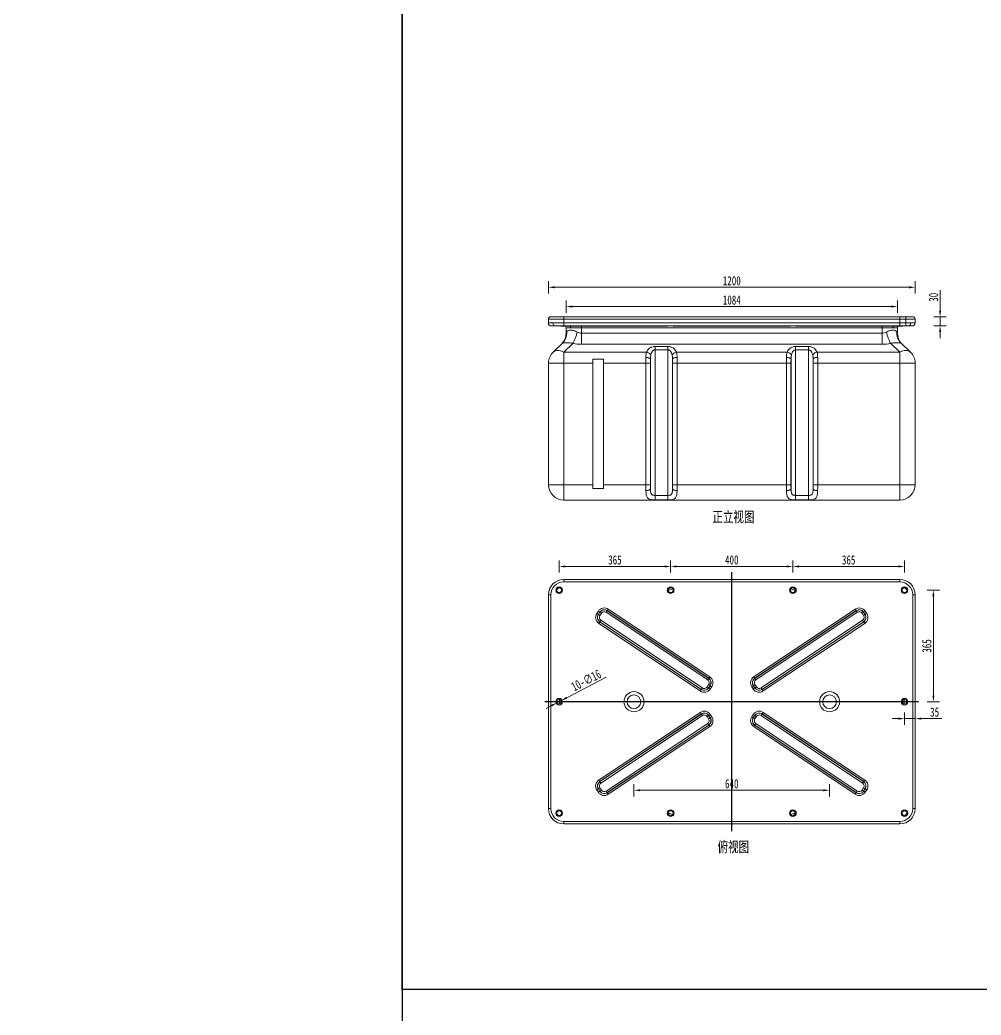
# Model space of a CAD drawing. Extents: x 36536 to 256213, y 18389 to 106449.
# Drawn here: x 243533 to 246678, y 79438 to 82695 of the extents above; entities that cross this region are included whole.
import ezdxf

# ---------------------------------------------------------------- set-up
doc = ezdxf.new("R2010")
doc.units = 0
doc.header["$LTSCALE"] = 1000
doc.header["$MEASUREMENT"] = 0
doc.linetypes.add('CENTER', pattern=[2, 1.25, -0.25, 0.25, -0.25])
doc.layers.add('01-细实线', color=3, linetype='Continuous', lineweight=18)
doc.layers.add('图层1', color=1, linetype='CENTER')
doc.styles.add('3.0号字-阿文', font='', dxfattribs={"width": 0.72})
doc.styles.get('3.0号字-阿文').set_extended_font_data('FangSong_GB2312')
doc.dimstyles.new('1：10阿文', dxfattribs={"dimtxt": 3, "dimasz": 2, "dimexe": 2, "dimexo": 0, "dimtad": 1, "dimdec": 0, "dimlfac": 10, "dimzin": 0, "dimdsep": 46, "dimtxsty": '3.0号字-阿文', "dimcen": 2, "dimclrd": 3, "dimclre": 3, "dimclrt": 3, "dimadec": 0, "dimazin": 0, "dimtfac": 1, "dimtdec": 0, "dimtmove": 0, "dimatfit": 3, "dimfxl": 2, "dimfxlon": 1, "dimtolj": 1, "dimtzin": 0, "dimlwd": 18, "dimlwe": 18, "dimarcsym": 0})

# ---------------------------------------------------------------- blocks, each defined once
blk = doc.blocks.new('*D740')
at = {"layer": '01-细实线', "color": 3, "linetype": 'Continuous', "lineweight": 18, "transparency": 16777216}
for p, q in [((245812.61, 81836), (245812.61, 81840)), ((245849.11, 81836), (245849.11, 81840)), ((245814.61, 81838), (245847.11, 81838))]:
    blk.add_line(p, q, dxfattribs=at)
at = {"layer": '01-细实线', "color": 3, "transparency": 16777216}
for points in [[(245814.61, 81838.34), (245814.61, 81837.67), (245812.61, 81838)], [(245847.11, 81838.34), (245847.11, 81837.67), (245849.11, 81838)]]:
    blk.add_solid(points, dxfattribs=at)
at = {"layer": 'Defpoints', "color": 0, "transparency": 16777216}
for p in [(245849.11, 81838), (245812.61, 81830.25), (245849.11, 81830.25)]:
    blk.add_point(p, dxfattribs=at)
at = {"layer": '01-细实线', "color": 3, "transparency": 16777216, "insert": (245830.86, 81840.13), "char_height": 3, "attachment_point": 5, "style": '3.0号字-阿文'}
blk.add_mtext('\\A1;365', dxfattribs=at)
blk = doc.blocks.new('*D741')
at = {"layer": '01-细实线', "color": 3, "linetype": 'Continuous', "lineweight": 18, "transparency": 16777216}
for p, q in [((245849.11, 81836), (245849.11, 81840)), ((245889.11, 81836), (245889.11, 81840)), ((245851.11, 81838), (245887.11, 81838))]:
    blk.add_line(p, q, dxfattribs=at)
at = {"layer": '01-细实线', "color": 3, "transparency": 16777216}
for points in [[(245851.11, 81838.34), (245851.11, 81837.67), (245849.11, 81838)], [(245887.11, 81838.34), (245887.11, 81837.67), (245889.11, 81838)]]:
    blk.add_solid(points, dxfattribs=at)
at = {"layer": 'Defpoints', "color": 0, "transparency": 16777216}
for p in [(245889.11, 81838), (245849.11, 81830.25), (245889.11, 81830.25)]:
    blk.add_point(p, dxfattribs=at)
at = {"layer": '01-细实线', "color": 3, "transparency": 16777216, "insert": (245869.11, 81840.13), "char_height": 3, "attachment_point": 5, "style": '3.0号字-阿文'}
blk.add_mtext('\\A1;400', dxfattribs=at)
blk = doc.blocks.new('*D742')
at = {"layer": '01-细实线', "color": 3, "linetype": 'Continuous', "lineweight": 18, "transparency": 16777216}
for p, q in [((245889.11, 81836), (245889.11, 81840)), ((245925.61, 81836), (245925.61, 81840)), ((245891.11, 81838), (245923.61, 81838))]:
    blk.add_line(p, q, dxfattribs=at)
at = {"layer": '01-细实线', "color": 3, "transparency": 16777216}
for points in [[(245891.11, 81838.34), (245891.11, 81837.67), (245889.11, 81838)], [(245923.61, 81838.34), (245923.61, 81837.67), (245925.61, 81838)]]:
    blk.add_solid(points, dxfattribs=at)
at = {"layer": 'Defpoints', "color": 0, "transparency": 16777216}
for p in [(245925.61, 81838), (245889.11, 81830.25), (245925.61, 81830.25)]:
    blk.add_point(p, dxfattribs=at)
at = {"layer": '01-细实线', "color": 3, "transparency": 16777216, "insert": (245907.36, 81840.13), "char_height": 3, "attachment_point": 5, "style": '3.0号字-阿文'}
blk.add_mtext('\\A1;365', dxfattribs=at)
blk = doc.blocks.new('*D743')
at = {"layer": '01-细实线', "color": 3, "linetype": 'Continuous', "lineweight": 18, "transparency": 16777216}
for p, q in [((245933.07, 81830.25), (245937.07, 81830.25)), ((245935.07, 81795.75), (245935.07, 81828.25)), ((245933.07, 81793.75), (245937.07, 81793.75))]:
    blk.add_line(p, q, dxfattribs=at)
at = {"layer": '01-细实线', "color": 3, "transparency": 16777216}
for points in [[(245934.74, 81828.25), (245935.4, 81828.25), (245935.07, 81830.25)], [(245934.74, 81795.75), (245935.4, 81795.75), (245935.07, 81793.75)]]:
    blk.add_solid(points, dxfattribs=at)
at = {"layer": 'Defpoints', "color": 0, "transparency": 16777216}
for p in [(245925.61, 81830.25), (245935.07, 81830.25), (245925.61, 81793.75)]:
    blk.add_point(p, dxfattribs=at)
at = {"layer": '01-细实线', "color": 3, "transparency": 16777216, "insert": (245932.94, 81812), "char_height": 3, "attachment_point": 5, "rotation": 90, "style": '3.0号字-阿文'}
blk.add_mtext('\\A1;365', dxfattribs=at)
blk = doc.blocks.new('*D744')
at = {"layer": '01-细实线', "color": 3, "linetype": 'Continuous', "lineweight": 18, "transparency": 16777216}
for p, q in [((245828.02, 81801.76), (245815.09, 81795.04)), ((245811.9, 81793.38), (245813.32, 81794.12)), ((245810.12, 81792.46), (245808.35, 81791.54))]:
    blk.add_line(p, q, dxfattribs=at)
at = {"layer": '01-细实线', "color": 3, "transparency": 16777216}
for points in [[(245809.97, 81792.76), (245810.28, 81792.17), (245811.9, 81793.38)], [(245814.94, 81795.34), (245815.25, 81794.75), (245813.32, 81794.12)]]:
    blk.add_solid(points, dxfattribs=at)
at = {"layer": 'Defpoints', "color": 0, "transparency": 16777216}
for p in [(245811.9, 81793.38), (245813.32, 81794.12)]:
    blk.add_point(p, dxfattribs=at)
at = {"layer": '01-细实线', "color": 3, "transparency": 16777216, "insert": (245821.46, 81800.75), "char_height": 3, "attachment_point": 5, "rotation": 27.4562, "style": '3.0号字-阿文'}
blk.add_mtext('\\A1;10-∅16', dxfattribs=at)
blk = doc.blocks.new('*D745')
at = {"layer": '01-细实线', "color": 3, "linetype": 'Continuous', "lineweight": 18, "transparency": 16777216}
for p, q in [((245809.11, 81927.36), (245809.11, 81931.36)), ((245929.11, 81927.36), (245929.11, 81931.36)), ((245811.11, 81929.36), (245927.11, 81929.36))]:
    blk.add_line(p, q, dxfattribs=at)
at = {"layer": '01-细实线', "color": 3, "transparency": 16777216}
for points in [[(245811.11, 81929.7), (245811.11, 81929.03), (245809.11, 81929.36)], [(245927.11, 81929.7), (245927.11, 81929.03), (245929.11, 81929.36)]]:
    blk.add_solid(points, dxfattribs=at)
at = {"layer": 'Defpoints', "color": 0, "transparency": 16777216}
for p in [(245929.11, 81929.36), (245809.11, 81918.94), (245929.11, 81918.94)]:
    blk.add_point(p, dxfattribs=at)
at = {"layer": '01-细实线', "color": 3, "transparency": 16777216, "insert": (245869.11, 81931.49), "char_height": 3, "attachment_point": 5, "style": '3.0号字-阿文'}
blk.add_mtext('\\A1;1200', dxfattribs=at)
blk = doc.blocks.new('*D746')
at = {"layer": '01-细实线', "color": 3, "linetype": 'Continuous', "lineweight": 18, "transparency": 16777216}
for p, q in [((245814.91, 81921.06), (245814.91, 81925.06)), ((245921.31, 81923.06), (245816.91, 81923.06)), ((245923.31, 81921.06), (245923.31, 81925.06))]:
    blk.add_line(p, q, dxfattribs=at)
at = {"layer": '01-细实线', "color": 3, "transparency": 16777216}
for points in [[(245816.91, 81923.39), (245816.91, 81922.72), (245814.91, 81923.06)], [(245921.31, 81923.39), (245921.31, 81922.72), (245923.31, 81923.06)]]:
    blk.add_solid(points, dxfattribs=at)
at = {"layer": 'Defpoints', "color": 0, "transparency": 16777216}
for p in [(245814.91, 81923.06), (245814.91, 81916.09), (245923.31, 81916.09)]:
    blk.add_point(p, dxfattribs=at)
at = {"layer": '01-细实线', "color": 3, "transparency": 16777216, "insert": (245869.11, 81925.18), "char_height": 3, "attachment_point": 5, "style": '3.0号字-阿文'}
blk.add_mtext('\\A1;1084', dxfattribs=at)
blk = doc.blocks.new('*D747')
at = {"layer": '01-细实线', "color": 3, "linetype": 'Continuous', "lineweight": 18, "transparency": 16777216}
for p, q in [((245937.26, 81921.74), (245937.26, 81928.48)), ((245935.26, 81919.74), (245939.26, 81919.74)), ((245937.26, 81916.73), (245937.26, 81919.74)), ((245935.26, 81916.73), (245939.26, 81916.73)), ((245937.26, 81914.73), (245937.26, 81912.73))]:
    blk.add_line(p, q, dxfattribs=at)
at = {"layer": '01-细实线', "color": 3, "transparency": 16777216}
for points in [[(245936.93, 81921.74), (245937.6, 81921.74), (245937.26, 81919.74)], [(245936.93, 81914.73), (245937.6, 81914.73), (245937.26, 81916.73)]]:
    blk.add_solid(points, dxfattribs=at)
at = {"layer": 'Defpoints', "color": 0, "transparency": 16777216}
for p in [(245928.31, 81919.74), (245937.26, 81919.74), (245928.11, 81916.73)]:
    blk.add_point(p, dxfattribs=at)
at = {"layer": '01-细实线', "color": 3, "transparency": 16777216, "insert": (245935.14, 81926.11), "char_height": 3, "attachment_point": 5, "rotation": 90, "style": '3.0号字-阿文'}
blk.add_mtext('\\A1;30', dxfattribs=at)
blk = doc.blocks.new('*D748')
at = {"layer": '01-细实线', "color": 3, "linetype": 'Continuous', "lineweight": 18, "transparency": 16777216}
for p, q in [((245837.11, 81766.77), (245837.11, 81762.77)), ((245901.11, 81766.77), (245901.11, 81762.77)), ((245839.11, 81764.77), (245899.11, 81764.77))]:
    blk.add_line(p, q, dxfattribs=at)
at = {"layer": '01-细实线', "color": 3, "transparency": 16777216}
for points in [[(245839.11, 81765.1), (245839.11, 81764.43), (245837.11, 81764.77)], [(245899.11, 81765.1), (245899.11, 81764.43), (245901.11, 81764.77)]]:
    blk.add_solid(points, dxfattribs=at)
at = {"layer": 'Defpoints', "color": 0, "transparency": 16777216}
for p in [(245837.11, 81793.75), (245901.11, 81793.75), (245901.11, 81764.77)]:
    blk.add_point(p, dxfattribs=at)
at = {"layer": '01-细实线', "color": 3, "transparency": 16777216, "insert": (245869.11, 81766.89), "char_height": 3, "attachment_point": 5, "style": '3.0号字-阿文'}
blk.add_mtext('\\A1;640', dxfattribs=at)
blk = doc.blocks.new('*D753')
at = {"layer": '01-细实线', "color": 3, "linetype": 'Continuous', "lineweight": 18, "transparency": 16777216}
for p, q in [((245925.61, 81790.2), (245925.61, 81786.2)), ((245929.11, 81790.2), (245929.11, 81786.2)), ((245923.61, 81788.2), (245921.61, 81788.2)), ((245925.61, 81788.2), (245929.11, 81788.2)), ((245931.11, 81788.2), (245937.85, 81788.2))]:
    blk.add_line(p, q, dxfattribs=at)
at = {"layer": '01-细实线', "color": 3, "transparency": 16777216}
for points in [[(245923.61, 81788.54), (245923.61, 81787.87), (245925.61, 81788.2)], [(245931.11, 81788.54), (245931.11, 81787.87), (245929.11, 81788.2)]]:
    blk.add_solid(points, dxfattribs=at)
at = {"layer": 'Defpoints', "color": 0, "transparency": 16777216}
for p in [(245925.61, 81793.75), (245929.11, 81793.75), (245929.11, 81788.2)]:
    blk.add_point(p, dxfattribs=at)
at = {"layer": '01-细实线', "color": 3, "transparency": 16777216, "insert": (245935.48, 81790.33), "char_height": 3, "attachment_point": 5, "style": '3.0号字-阿文'}
blk.add_mtext('\\A1;35', dxfattribs=at)
blk = doc.blocks.new('sadaffgdfhfgh')
at = {"layer": '01-细实线'}
for p, q in [((245809.91, 81919.74), (245924.42, 81919.74)), ((245814.11, 81919.74), (245814.11, 81919.74)), ((245924.11, 81919.74), (245924.11, 81919.74)), ((245928.31, 81919.74), (245924.11, 81919.74)), ((245926.11, 81916.74), (245926.11, 81919.74)), ((245809.11, 81918.94), (245809.11, 81917.73)), ((245809.11, 81918.94), (245924.11, 81918.94)), ((245809.49, 81917.73), (245809.11, 81917.73)), ((245809.95, 81917.72), (245809.49, 81917.73)), ((245810.57, 81917.72), (245809.95, 81917.72)), ((245812.04, 81916.71), (245810.1, 81916.73)), ((245815.95, 81916.68), (245813.17, 81916.7)), ((245814.11, 81916.73), (245814.11, 81918.94)), ((245924.11, 81917.73), (245814.11, 81917.73)), ((245924.11, 81916.73), (245814.11, 81916.73)), ((245819.91, 81910.71), (245819.91, 81916.69)), ((245819.91, 81916.69), (245848.31, 81916.69)), ((245849.91, 81916.69), (245888.31, 81916.69)), ((245889.91, 81916.69), (245918.31, 81916.69)), ((245918.31, 81910.71), (245918.31, 81916.69)), ((245925.04, 81916.7), (245922.26, 81916.68)), ((245924.11, 81918.94), (245928.24, 81918.94)), ((245924.11, 81918.94), (245924.11, 81916.73)), ((245926.17, 81916.71), (245928.11, 81916.73)), ((245928.26, 81917.72), (245927.64, 81917.72)), ((245928.24, 81918.94), (245929.11, 81918.94)), ((245928.59, 81917.72), (245928.26, 81917.72)), ((245929.11, 81917.73), (245928.59, 81917.72)), ((245929.11, 81918.94), (245929.11, 81917.73)), ((245814.91, 81916.09), (245814.91, 81914.34)), ((245814.91, 81916.09), (245815.08, 81916.09)), ((245815.1, 81914.7), (245814.91, 81914.34)), ((245815.08, 81916.09), (245815.42, 81916.09)), ((245815.42, 81916.09), (245816.37, 81916.08)), ((245819.91, 81916.09), (245918.31, 81916.09)), ((245918.31, 81914.34), (245819.91, 81914.34)), ((245921.84, 81916.08), (245922.93, 81916.09)), ((245922.93, 81916.09), (245923.14, 81916.09)), ((245923.31, 81914.34), (245923.12, 81914.7)), ((245923.14, 81916.09), (245923.31, 81916.09)), ((245923.31, 81916.09), (245923.31, 81914.34)), ((245813.73, 81911.07), (245810.68, 81908.18)), ((245814.12, 81908.18), (245817.17, 81911.07)), ((245918.31, 81910.71), (245819.91, 81910.71)), ((245844, 81859.79), (245844, 81909.99)), ((245844, 81909.99), (245848.22, 81909.99)), ((245848.22, 81859.79), (245848.22, 81909.99)), ((245890, 81859.79), (245890, 81909.99)), ((245890, 81909.99), (245894.22, 81909.99)), ((245894.22, 81859.79), (245894.22, 81909.99)), ((245921.04, 81911.07), (245924.09, 81908.18)), ((245927.54, 81908.18), (245924.49, 81911.07)), ((245814.12, 81908.18), (245814.16, 81864.73)), ((245814.12, 81908.18), (245841.2, 81908.18)), ((245844, 81908.9), (245848.22, 81908.9)), ((245887.2, 81908.18), (245851.01, 81908.18)), ((245890, 81908.9), (245894.22, 81908.9)), ((245897.01, 81908.18), (245924.09, 81908.18)), ((245924.09, 81908.18), (245924.06, 81859.74)), ((245809.12, 81904.55), (245809.16, 81864.73)), ((245809.12, 81904.55), (245823.61, 81904.55)), ((245823.61, 81863.51), (245823.61, 81905.9)), ((245823.61, 81905.9), (245827.11, 81905.9)), ((245827.11, 81863.51), (245827.11, 81905.9)), ((245827.11, 81904.55), (245842.48, 81904.55)), ((245840.99, 81864.73), (245840.98, 81904.55)), ((245842.48, 81864.73), (245842.48, 81904.55)), ((245842.5, 81863.41), (245842.5, 81905.88)), ((245849.71, 81863.41), (245849.71, 81905.88)), ((245849.74, 81904.55), (245849.73, 81864.73)), ((245851.23, 81904.55), (245849.74, 81904.55)), ((245851.23, 81904.55), (245851.23, 81864.73)), ((245888.48, 81904.55), (245851.23, 81904.55)), ((245886.99, 81864.73), (245886.98, 81904.55)), ((245888.48, 81864.73), (245888.48, 81904.55)), ((245888.5, 81863.41), (245888.5, 81905.88)), ((245895.71, 81863.41), (245895.71, 81905.88)), ((245895.74, 81904.55), (245895.73, 81864.73)), ((245929.09, 81904.55), (245895.74, 81904.55)), ((245897.23, 81904.55), (245897.23, 81864.73)), ((245929.09, 81904.55), (245929.06, 81864.73)), ((245809.5, 81864.73), (245809.16, 81864.73)), ((245823.61, 81864.73), (245809.5, 81864.73)), ((245814.16, 81859.74), (245814.16, 81864.73)), ((245842.48, 81864.73), (245827.11, 81864.73)), ((245851.23, 81864.73), (245849.73, 81864.73)), ((245888.48, 81864.73), (245851.23, 81864.73)), ((245929.06, 81864.73), (245895.73, 81864.73)), ((245827.11, 81863.51), (245823.61, 81863.51)), ((245848.22, 81861.27), (245844, 81861.27)), ((245894.22, 81861.27), (245890, 81861.27)), ((245924.06, 81859.74), (245814.16, 81859.74)), ((245848.22, 81859.79), (245844, 81859.79)), ((245894.22, 81859.79), (245890, 81859.79)), ((245924.11, 81833.75), (245814.11, 81833.75)), ((245924.11, 81832.95), (245814.11, 81832.95)), ((245809.11, 81828.75), (245809.11, 81758.75)), ((245809.91, 81828.75), (245809.91, 81758.75)), ((245848.81, 81829.51), (245849.41, 81829.51)), ((245888.81, 81829.51), (245889.41, 81829.51)), ((245928.31, 81758.75), (245928.31, 81828.75)), ((245929.11, 81758.75), (245929.11, 81828.75)), ((245824.96, 81822.65), (245825.46, 81823.4)), ((245825.98, 81821.96), (245824.96, 81822.65)), ((245825.45, 81822.32), (245825.95, 81823.06)), ((245825.46, 81823.4), (245826.48, 81822.71)), ((245825.48, 81822.3), (245825.98, 81823.05)), ((245825.98, 81821.96), (245826.48, 81822.71)), ((245828.71, 81824.05), (245828.03, 81823.02)), ((245828.03, 81823.02), (245861.23, 81800.89)), ((245828.36, 81823.52), (245861.56, 81801.39)), ((245828.38, 81823.55), (245861.58, 81801.42)), ((245828.71, 81824.05), (245861.91, 81801.92)), ((245876.3, 81801.92), (245909.5, 81824.05)), ((245876.63, 81801.42), (245909.83, 81823.55)), ((245876.65, 81801.39), (245909.85, 81823.52)), ((245876.99, 81800.89), (245910.18, 81823.02)), ((245909.5, 81824.05), (245910.18, 81823.02)), ((245911.74, 81822.71), (245912.76, 81823.4)), ((245911.74, 81822.71), (245912.24, 81821.96)), ((245912.23, 81823.05), (245912.73, 81822.3)), ((245913.26, 81822.65), (245912.24, 81821.96)), ((245912.26, 81823.06), (245912.76, 81822.32)), ((245912.76, 81823.4), (245913.26, 81822.65)), ((245826.29, 81820.41), (245825.61, 81819.39)), ((245858.81, 81797.26), (245825.61, 81819.39)), ((245859.14, 81797.75), (245825.94, 81819.89)), ((245859.16, 81797.78), (245825.96, 81819.92)), ((245859.49, 81798.28), (245826.29, 81820.41)), ((245911.93, 81820.41), (245878.73, 81798.28)), ((245912.26, 81819.92), (245879.06, 81797.78)), ((245912.28, 81819.89), (245879.08, 81797.75)), ((245912.61, 81819.39), (245879.41, 81797.26)), ((245911.93, 81820.41), (245912.61, 81819.39)), ((245861.54, 81799.34), (245861.04, 81798.59)), ((245861.91, 81801.92), (245861.23, 81800.89)), ((245861.54, 81799.34), (245862.56, 81798.66)), ((245876.68, 81799.34), (245875.65, 81798.66)), ((245876.3, 81801.92), (245876.99, 81800.89)), ((245877.17, 81798.59), (245876.68, 81799.34)), ((245859.49, 81798.28), (245858.81, 81797.26)), ((245861.04, 81798.59), (245862.06, 81797.91)), ((245862.04, 81799.01), (245861.54, 81798.26)), ((245862.07, 81798.99), (245861.57, 81798.24)), ((245862.56, 81798.66), (245862.06, 81797.91)), ((245876.15, 81797.91), (245875.65, 81798.66)), ((245876.65, 81798.24), (245876.15, 81798.99)), ((245877.17, 81798.59), (245876.15, 81797.91)), ((245876.68, 81798.26), (245876.18, 81799.01)), ((245878.73, 81798.28), (245879.41, 81797.26)), ((245812.72, 81794.55), (245812.72, 81792.96)), ((245813.19, 81794.31), (245813.19, 81793.2)), ((245813.35, 81793.45), (245813.35, 81794.06)), ((245924.87, 81794.06), (245924.87, 81793.45)), ((245925.03, 81793.2), (245925.03, 81794.31)), ((245925.5, 81792.96), (245925.5, 81794.55)), ((245825.61, 81768.12), (245858.81, 81790.25)), ((245825.94, 81767.62), (245859.14, 81789.75)), ((245825.96, 81767.59), (245859.16, 81789.72)), ((245858.81, 81790.25), (245859.49, 81789.23)), ((245862.06, 81789.6), (245861.04, 81788.92)), ((245862.06, 81789.6), (245862.56, 81788.85)), ((245875.65, 81788.85), (245876.15, 81789.6)), ((245876.15, 81789.6), (245877.17, 81788.92)), ((245879.41, 81790.25), (245878.73, 81789.23)), ((245879.06, 81789.72), (245912.26, 81767.59)), ((245879.08, 81789.75), (245912.28, 81767.62)), ((245879.41, 81790.25), (245912.61, 81768.12)), ((245826.29, 81767.09), (245859.49, 81789.23)), ((245861.23, 81786.62), (245828.03, 81764.48)), ((245861.04, 81788.92), (245861.54, 81788.17)), ((245861.23, 81786.62), (245861.91, 81785.59)), ((245861.54, 81789.25), (245862.04, 81788.5)), ((245862.56, 81788.85), (245861.54, 81788.17)), ((245861.57, 81789.27), (245862.07, 81788.52)), ((245875.65, 81788.85), (245876.68, 81788.17)), ((245876.15, 81788.52), (245876.65, 81789.27)), ((245876.18, 81788.5), (245876.68, 81789.25)), ((245876.99, 81786.62), (245876.3, 81785.59)), ((245876.68, 81788.17), (245877.17, 81788.92)), ((245910.18, 81764.48), (245876.99, 81786.62)), ((245878.73, 81789.23), (245911.93, 81767.09)), ((245861.56, 81786.12), (245828.36, 81763.99)), ((245861.58, 81786.09), (245828.38, 81763.96)), ((245861.91, 81785.59), (245828.71, 81763.46)), ((245909.5, 81763.46), (245876.3, 81785.59)), ((245909.83, 81763.96), (245876.63, 81786.09)), ((245909.85, 81763.99), (245876.65, 81786.12)), ((245825.61, 81768.12), (245826.29, 81767.09)), ((245912.61, 81768.12), (245911.93, 81767.09)), ((245825.98, 81765.54), (245824.96, 81764.86)), ((245825.46, 81764.11), (245824.96, 81764.86)), ((245825.95, 81764.44), (245825.45, 81765.19)), ((245826.48, 81764.79), (245825.46, 81764.11)), ((245825.98, 81764.46), (245825.48, 81765.21)), ((245826.48, 81764.79), (245825.98, 81765.54)), ((245828.03, 81764.48), (245828.71, 81763.46)), ((245910.18, 81764.48), (245909.5, 81763.46)), ((245912.24, 81765.54), (245911.74, 81764.79)), ((245911.74, 81764.79), (245912.76, 81764.11)), ((245912.73, 81765.21), (245912.23, 81764.46)), ((245912.24, 81765.54), (245913.26, 81764.86)), ((245912.76, 81765.19), (245912.26, 81764.44)), ((245913.26, 81764.86), (245912.76, 81764.11)), ((245849.41, 81757.99), (245848.81, 81757.99)), ((245889.41, 81757.99), (245888.81, 81757.99)), ((245814.11, 81754.55), (245924.11, 81754.55)), ((245814.11, 81753.75), (245924.11, 81753.75))]:
    blk.add_line(p, q, dxfattribs=at)
for centre, radius in [((245812.61, 81830.25), 1.1), ((245812.61, 81830.25), 0.8), ((245849.11, 81830.25), 1.1), ((245849.11, 81830.25), 0.8), ((245889.11, 81830.25), 1.1), ((245889.11, 81830.25), 0.8), ((245925.61, 81830.25), 1.1), ((245925.61, 81830.25), 0.8), ((245837.11, 81793.75), 3.3), ((245837.11, 81793.75), 2.25), ((245901.11, 81793.75), 3.3), ((245901.11, 81793.75), 2.25), ((245812.61, 81793.75), 1.1), ((245812.61, 81793.75), 0.8), ((245925.61, 81793.75), 1.1), ((245925.61, 81793.75), 0.8), ((245812.61, 81757.25), 1.1), ((245812.61, 81757.25), 0.8), ((245849.11, 81757.25), 1.1), ((245849.11, 81757.25), 0.8), ((245889.11, 81757.25), 1.1), ((245889.11, 81757.25), 0.8), ((245925.61, 81757.25), 1.1), ((245925.61, 81757.25), 0.8)]:
    blk.add_circle(centre, radius, dxfattribs=at)
for centre, radius, start, end in [((245809.91, 81918.94), 0.8, 90.05, 180.05), ((245811.51, 81919.44), 0.3, 86.188, 90), ((245926.71, 81919.44), 0.3, 90, 93.812), ((245928.31, 81918.94), 0.8, 359.95, 89.95), ((245810.11, 81917.73), 1, 180.05, 269.5045), ((245814.12, 81316.59), 601.14, 90.00144, 90.33842), ((245814.04, 81540.7), 376.03, 89.9892, 90.4208), ((245814.31, 81916.09), 0.6, 0, 89.5088), ((245819.51, 81472.6), 444.1, 89.9491, 90.4597), ((245918.41, 81389.83), 526.86, 89.5804, 90.0108), ((245923.91, 81916.09), 0.6, 90.4939, 180), ((245924.38, 81414.12), 503.61, 89.6289, 90.0312), ((245924.39, 81599.84), 316.89, 89.5389, 90.0511), ((245928.11, 81917.73), 1, 270.4955, 359.95), ((245809.91, 81914.34), 5, 318.6481, 359.9999), ((245819.56, 81560.77), 355.32, 89.9438, 90.514), ((245928.31, 81914.34), 5, 180.0001, 221.3519), ((245819.91, 81921.23), 10.52, 254.923, 270.0033), ((245918.31, 81921.21), 10.5, 269.9815, 285.0921), ((245814.12, 81904.55), 5, 133.4792, 180.05), ((245924.09, 81904.55), 5, 359.95, 46.5208), ((245918.76, 81904.56), 77.78, 178.6134, 180.0106), ((245880.59, 81904.56), 38.11, 178.0191, 180.0153), ((245813.09, 81904.58), 36.65, 359.9449, 2.0207), ((245776.48, 81904.6), 74.75, 359.9611, 1.4149), ((245964.76, 81904.56), 77.78, 178.6134, 180.0106), ((245926.59, 81904.56), 38.11, 178.0191, 180.0153), ((245859.09, 81904.58), 36.65, 359.9449, 2.0207), ((245822.48, 81904.6), 74.76, 359.9611, 1.4149), ((245814.16, 81864.74), 5, 180.05, 270), ((245915.68, 81864.69), 74.69, 179.9671, 181.4216), ((245879.09, 81864.7), 36.61, 179.9531, 182.0307), ((245811.66, 81864.73), 38.08, 358.0094, 0.0069), ((245773.52, 81864.73), 77.7, 358.6066, 0.0047), ((245961.68, 81864.69), 74.69, 179.9671, 181.4216), ((245925.09, 81864.7), 36.61, 179.9531, 182.0307), ((245857.66, 81864.73), 38.08, 358.0094, 0.0069), ((245819.52, 81864.73), 77.7, 358.6066, 0.0047), ((245924.06, 81864.74), 5, 270, 359.95), ((245814.11, 81828.75), 5, 90, 180), ((245814.11, 81828.75), 4.2, 89.9905, 180.0095), ((245924.11, 81828.75), 5, 0, 90), ((245924.11, 81828.75), 4.2, 359.9905, 90.0095), ((245818.46, 81824.4), 8.92, 136.7964, 138.1478), ((245818.49, 81824.37), 8.96, 131.8557, 136.7987), ((245848.22, 81833.28), 3.01, 271.7262, 276.7958), ((245848.22, 81832.24), 1.5, 280.7442, 307.3684), ((245848.22, 81833.28), 3, 276.7864, 300.9998), ((245890, 81833.28), 3.01, 238.9928, 241.6222), ((245889.99, 81833.27), 3, 241.6079, 263.3742), ((245890, 81832.24), 1.5, 232.6328, 259.2548), ((245890, 81833.31), 3.04, 263.3695, 268.2579), ((245919.73, 81824.37), 8.96, 43.2013, 48.1443), ((245919.76, 81824.4), 8.92, 41.9974, 43.2034), ((245919.78, 81824.42), 8.9, 41.8516, 41.997), ((245826.91, 81821.34), 2.35, 146.3099, 236.3099), ((245826.91, 81821.34), 1.75, 146.3099, 236.3099), ((245826.91, 81821.34), 1.72, 146.3099, 236.3099), ((245827.41, 81822.09), 2.35, 56.3099, 146.3099), ((245827.41, 81822.09), 1.75, 56.3099, 146.3099), ((245827.41, 81822.09), 1.72, 56.3099, 146.3099), ((245827.41, 81822.09), 1.12, 56.3099, 146.3099), ((245910.81, 81822.09), 2.35, 33.6901, 123.6901), ((245910.81, 81822.09), 1.75, 33.6901, 123.6901), ((245910.81, 81822.09), 1.72, 33.6901, 123.6901), ((245910.81, 81822.09), 1.12, 33.6901, 123.6901), ((245911.3, 81821.34), 1.72, 303.6901, 33.6901), ((245911.3, 81821.34), 1.75, 303.6901, 33.6901), ((245911.3, 81821.34), 2.35, 303.6901, 33.6901), ((245826.91, 81821.34), 1.12, 146.3099, 236.3099), ((245911.3, 81821.34), 1.12, 303.6901, 33.6901), ((245860.61, 81799.96), 1.12, 326.3099, 56.3099), ((245860.61, 81799.96), 1.72, 326.3099, 56.3099), ((245860.61, 81799.96), 1.75, 326.3099, 56.3099), ((245860.61, 81799.96), 2.35, 326.3099, 56.3099), ((245877.61, 81799.96), 2.35, 123.6901, 213.6901), ((245877.61, 81799.96), 1.75, 123.6901, 213.6901), ((245877.61, 81799.96), 1.72, 123.6901, 213.6901), ((245877.61, 81799.96), 1.12, 123.6901, 213.6901), ((245860.11, 81799.21), 2.35, 236.3099, 326.3099), ((245860.11, 81799.21), 1.75, 236.3099, 326.3099), ((245860.11, 81799.21), 1.72, 236.3099, 326.3099), ((245860.11, 81799.21), 1.12, 236.3099, 326.3099), ((245878.11, 81799.21), 2.35, 213.6901, 303.6901), ((245878.11, 81799.21), 1.75, 213.6901, 303.6901), ((245878.11, 81799.21), 1.72, 213.6901, 303.6901), ((245878.11, 81799.21), 1.12, 213.6901, 303.6901), ((245860.11, 81788.3), 2.35, 33.6901, 123.6901), ((245860.11, 81788.3), 1.75, 33.6901, 123.6901), ((245860.11, 81788.3), 1.72, 33.6901, 123.6901), ((245878.11, 81788.3), 2.35, 56.3099, 146.3099), ((245878.11, 81788.3), 1.75, 56.3099, 146.3099), ((245878.11, 81788.3), 1.72, 56.3099, 146.3099), ((245860.11, 81788.3), 1.12, 33.6901, 123.6901), ((245860.61, 81787.55), 1.12, 303.6901, 33.6901), ((245860.61, 81787.55), 1.72, 303.6901, 33.6901), ((245860.61, 81787.55), 1.75, 303.6901, 33.6901), ((245860.61, 81787.55), 2.35, 303.6901, 33.6901), ((245877.61, 81787.55), 2.35, 146.3099, 236.3099), ((245877.61, 81787.55), 1.75, 146.3099, 236.3099), ((245877.61, 81787.55), 1.72, 146.3099, 236.3099), ((245877.61, 81787.55), 1.12, 146.3099, 236.3099), ((245878.11, 81788.3), 1.12, 56.3099, 146.3099), ((245826.91, 81766.16), 2.35, 123.6901, 213.6901), ((245826.91, 81766.16), 1.75, 123.6901, 213.6901), ((245826.91, 81766.16), 1.72, 123.6901, 213.6901), ((245826.91, 81766.16), 1.12, 123.6901, 213.6901), ((245911.3, 81766.16), 1.12, 326.3099, 56.3099), ((245911.3, 81766.16), 1.72, 326.3099, 56.3099), ((245911.3, 81766.16), 1.75, 326.3099, 56.3099), ((245911.3, 81766.16), 2.35, 326.3099, 56.3099), ((245827.41, 81765.41), 2.35, 213.6901, 303.6901), ((245827.41, 81765.41), 1.75, 213.6901, 303.6901), ((245827.41, 81765.41), 1.72, 213.6901, 303.6901), ((245827.41, 81765.41), 1.12, 213.6901, 303.6901), ((245910.81, 81765.41), 2.35, 236.3099, 326.3099), ((245910.81, 81765.41), 1.75, 236.3099, 326.3099), ((245910.81, 81765.41), 1.72, 236.3099, 326.3099), ((245910.81, 81765.41), 1.12, 236.3099, 326.3099), ((245814.11, 81758.75), 5, 180, 270), ((245814.11, 81758.75), 4.2, 179.9905, 270.0095), ((245818.44, 81763.09), 8.9, 221.8517, 221.9865), ((245818.46, 81763.11), 8.92, 221.9869, 223.1926), ((245818.49, 81763.13), 8.96, 223.1905, 228.1444), ((245848.22, 81754.19), 3.04, 83.3695, 88.2579), ((245848.22, 81754.23), 3, 61.6079, 83.3742), ((245890, 81754.23), 3, 96.7864, 120.9998), ((245890, 81754.22), 3.01, 91.7262, 96.7958), ((245924.11, 81758.75), 5, 270, 360), ((245924.11, 81758.75), 4.2, 269.9905, 0.0095), ((245919.73, 81763.13), 8.96, 311.8557, 316.7987), ((245919.76, 81763.11), 8.92, 316.7964, 318.1478), ((245848.22, 81755.26), 1.5, 52.6328, 79.2548), ((245848.22, 81754.22), 3.01, 58.9928, 61.6222), ((245890, 81755.26), 1.5, 100.7442, 127.3684)]:
    blk.add_arc(centre, radius, start, end, dxfattribs=at)
for centre, start_param, end_param in [((245812.61, 81916.71), 0, 2.356194), ((245925.61, 81916.71), 0.785398, 3.141593)]:
    blk.add_ellipse(centre, major_axis=(0.8, 0), ratio=0.008621, start_param=start_param, end_param=end_param, dxfattribs=at)
for points, knots in [([(245814.11, 81919.74), (245814.11, 81919.74), (245814.12, 81919.72), (245814.12, 81919.69), (245814.12, 81919.64), (245814.11, 81919.57), (245814.11, 81919.48), (245814.11, 81919.34), (245814.11, 81919.22), (245814.11, 81919.14)], [0, 0, 0, 0, 0.020439, 0.074137, 0.161667, 0.280924, 0.428478, 0.600563, 1, 1, 1, 1]), ([(245924.11, 81919.74), (245924.1, 81919.74), (245924.1, 81919.72), (245924.1, 81919.69), (245924.1, 81919.64), (245924.1, 81919.57), (245924.1, 81919.48), (245924.11, 81919.34), (245924.11, 81919.22), (245924.11, 81919.14)], [0, 0, 0, 0, 0.020439, 0.074137, 0.161667, 0.280924, 0.428478, 0.600563, 1, 1, 1, 1]), ([(245811.28, 81916.72), (245811.18, 81916.72), (245810.98, 81916.78), (245810.75, 81917.01), (245810.61, 81917.34), (245810.57, 81917.59), (245810.57, 81917.72)], [0, 0, 0, 0, 0.209734, 0.444987, 0.712205, 1, 1, 1, 1]), ([(245816.37, 81916.08), (245816.37, 81916.16), (245816.35, 81916.31), (245816.26, 81916.5), (245816.13, 81916.64), (245816.01, 81916.68), (245815.95, 81916.68)], [0, 0, 0, 0, 0.287862, 0.555412, 0.790832, 1, 1, 1, 1]), ([(245921.84, 81916.08), (245921.84, 81916.16), (245921.86, 81916.31), (245921.95, 81916.5), (245922.09, 81916.64), (245922.21, 81916.68), (245922.26, 81916.68)], [0, 0, 0, 0, 0.287712, 0.554861, 0.790115, 1, 1, 1, 1]), ([(245926.94, 81916.72), (245927.03, 81916.72), (245927.23, 81916.78), (245927.46, 81917.01), (245927.61, 81917.34), (245927.64, 81917.59), (245927.64, 81917.72)], [0, 0, 0, 0, 0.209362, 0.44477, 0.71221, 1, 1, 1, 1]), ([(245815.1, 81914.7), (245815.12, 81914.36), (245815.1, 81913.68), (245814.85, 81912.7), (245814.4, 81911.81), (245813.97, 81911.3), (245813.73, 81911.07)], [0, 0, 0, 0, 0.254574, 0.505614, 0.753701, 1, 1, 1, 1]), ([(245818.54, 81914.7), (245818.18, 81914.89), (245817.63, 81915.14), (245816.89, 81915.34), (245816.27, 81915.4), (245815.69, 81915.3), (245815.29, 81914.99), (245815.15, 81914.8), (245815.1, 81914.7)], [0, 0, 0, 0, 0.324512, 0.471016, 0.602546, 0.817415, 0.90994, 1, 1, 1, 1]), ([(245818.54, 81914.7), (245818.37, 81914.03), (245818.07, 81913.05), (245817.58, 81911.85), (245817.31, 81911.32), (245817.17, 81911.07)], [0, 0, 0, 0, 0.536108, 0.782205, 1, 1, 1, 1]), ([(245819.91, 81914.34), (245819.67, 81914.34), (245819.19, 81914.4), (245818.75, 81914.59), (245818.54, 81914.7)], [0, 0, 0, 0, 0.503921, 1, 1, 1, 1]), ([(245918.31, 81916.09), (245918.63, 81916.09), (245919.81, 81916.09), (245920.99, 81916.09), (245921.84, 81916.08)], [0, 0, 0, 0, 0.275898, 1, 1, 1, 1]), ([(245919.68, 81914.7), (245919.47, 81914.59), (245919.03, 81914.4), (245918.55, 81914.34), (245918.31, 81914.34)], [0, 0, 0, 0, 0.49608, 1, 1, 1, 1]), ([(245923.12, 81914.7), (245923.06, 81914.8), (245922.93, 81914.99), (245922.52, 81915.3), (245921.95, 81915.4), (245921.33, 81915.34), (245920.58, 81915.14), (245920.04, 81914.89), (245919.68, 81914.7)], [0, 0, 0, 0, 0.090056, 0.182587, 0.397452, 0.528985, 0.675488, 1, 1, 1, 1]), ([(245919.68, 81914.7), (245919.84, 81914.03), (245920.14, 81913.05), (245920.64, 81911.85), (245920.91, 81911.32), (245921.04, 81911.07)], [0, 0, 0, 0, 0.536106, 0.782204, 1, 1, 1, 1]), ([(245923.12, 81914.7), (245923.09, 81914.36), (245923.12, 81913.68), (245923.36, 81912.7), (245923.82, 81911.81), (245924.25, 81911.3), (245924.49, 81911.07)], [0, 0, 0, 0, 0.254575, 0.505614, 0.753701, 1, 1, 1, 1]), ([(245817.17, 81911.07), (245816.75, 81911.11), (245816.13, 81911.17), (245815.34, 81911.21), (245814.84, 81911.22), (245814.42, 81911.22), (245814.1, 81911.19), (245813.88, 81911.15), (245813.76, 81911.1), (245813.73, 81911.07)], [0, 0, 0, 0, 0.368845, 0.536151, 0.683542, 0.805209, 0.897904, 0.961722, 1, 1, 1, 1]), ([(245841.2, 81908.18), (245841.3, 81908.41), (245841.57, 81908.88), (245842.18, 81909.46), (245843.01, 81909.88), (245843.66, 81909.99), (245844, 81909.99)], [0, 0, 0, 0, 0.215752, 0.451251, 0.713772, 1, 1, 1, 1]), ([(245848.22, 81909.99), (245848.56, 81909.98), (245849.2, 81909.88), (245850.03, 81909.46), (245850.65, 81908.88), (245850.92, 81908.41), (245851.01, 81908.18)], [0, 0, 0, 0, 0.286222, 0.548741, 0.784246, 1, 1, 1, 1]), ([(245887.2, 81908.18), (245887.3, 81908.41), (245887.57, 81908.88), (245888.18, 81909.46), (245889.01, 81909.88), (245889.66, 81909.99), (245890, 81909.99)], [0, 0, 0, 0, 0.215752, 0.451251, 0.713772, 1, 1, 1, 1]), ([(245894.22, 81909.99), (245894.56, 81909.98), (245895.2, 81909.88), (245896.03, 81909.46), (245896.65, 81908.88), (245896.92, 81908.41), (245897.01, 81908.18)], [0, 0, 0, 0, 0.286222, 0.548741, 0.784246, 1, 1, 1, 1]), ([(245924.49, 81911.07), (245924.45, 81911.1), (245924.34, 81911.15), (245924.12, 81911.19), (245923.8, 81911.22), (245923.38, 81911.22), (245922.88, 81911.21), (245922.09, 81911.17), (245921.47, 81911.11), (245921.04, 81911.07)], [0, 0, 0, 0, 0.038273, 0.10208, 0.194783, 0.316452, 0.463847, 0.631157, 1, 1, 1, 1]), ([(245810.68, 81908.18), (245810.86, 81908.35), (245811.34, 81908.63), (245812.2, 81908.75), (245813.16, 81908.6), (245813.8, 81908.34), (245814.12, 81908.18)], [0, 0, 0, 0, 0.207367, 0.436918, 0.70079, 1, 1, 1, 1]), ([(245841.01, 81906.44), (245841.02, 81906.76), (245841.04, 81907.34), (245841.13, 81907.92), (245841.2, 81908.18)], [0, 0, 0, 0, 0.534922, 1, 1, 1, 1]), ([(245841.2, 81908.18), (245841.36, 81908.15), (245841.68, 81908.05), (245842.2, 81907.73), (245842.51, 81907.36), (245842.6, 81907.09)], [0, 0, 0, 0, 0.267076, 0.531979, 1, 1, 1, 1]), ([(245842.5, 81905.88), (245842.51, 81906.08), (245842.52, 81906.49), (245842.56, 81906.9), (245842.6, 81907.09)], [0, 0, 0, 0, 0.511707, 1, 1, 1, 1]), ([(245842.6, 81907.09), (245842.64, 81907.28), (245842.74, 81907.66), (245842.95, 81908.12), (245843.18, 81908.45), (245843.4, 81908.68), (245843.67, 81908.85), (245843.89, 81908.9), (245844, 81908.9)], [0, 0, 0, 0, 0.240983, 0.484799, 0.608965, 0.735629, 0.865954, 1, 1, 1, 1]), ([(245848.22, 81908.9), (245848.33, 81908.9), (245848.55, 81908.85), (245848.82, 81908.68), (245849.04, 81908.45), (245849.27, 81908.12), (245849.47, 81907.66), (245849.58, 81907.28), (245849.62, 81907.09)], [0, 0, 0, 0, 0.134018, 0.264364, 0.391031, 0.515198, 0.759015, 1, 1, 1, 1]), ([(245851.01, 81908.18), (245850.85, 81908.15), (245850.54, 81908.05), (245850.01, 81907.73), (245849.7, 81907.36), (245849.62, 81907.09)], [0, 0, 0, 0, 0.267073, 0.531974, 1, 1, 1, 1]), ([(245849.62, 81907.09), (245849.66, 81906.9), (245849.7, 81906.49), (245849.71, 81906.08), (245849.71, 81905.88)], [0, 0, 0, 0, 0.488293, 1, 1, 1, 1]), ([(245851.01, 81908.18), (245851.09, 81907.92), (245851.18, 81907.34), (245851.2, 81906.76), (245851.21, 81906.44)], [0, 0, 0, 0, 0.465077, 1, 1, 1, 1]), ([(245887.01, 81906.44), (245887.02, 81906.76), (245887.04, 81907.34), (245887.13, 81907.92), (245887.2, 81908.18)], [0, 0, 0, 0, 0.534923, 1, 1, 1, 1]), ([(245887.2, 81908.18), (245887.36, 81908.15), (245887.68, 81908.05), (245888.2, 81907.73), (245888.51, 81907.36), (245888.6, 81907.09)], [0, 0, 0, 0, 0.267076, 0.531979, 1, 1, 1, 1]), ([(245888.5, 81905.88), (245888.51, 81906.08), (245888.52, 81906.49), (245888.56, 81906.9), (245888.6, 81907.09)], [0, 0, 0, 0, 0.511707, 1, 1, 1, 1]), ([(245888.6, 81907.09), (245888.64, 81907.28), (245888.74, 81907.66), (245888.95, 81908.12), (245889.18, 81908.45), (245889.4, 81908.68), (245889.67, 81908.85), (245889.89, 81908.9), (245890, 81908.9)], [0, 0, 0, 0, 0.240983, 0.484799, 0.608965, 0.735629, 0.865954, 1, 1, 1, 1]), ([(245894.22, 81908.9), (245894.33, 81908.9), (245894.55, 81908.85), (245894.82, 81908.68), (245895.04, 81908.45), (245895.27, 81908.12), (245895.47, 81907.66), (245895.58, 81907.28), (245895.62, 81907.09)], [0, 0, 0, 0, 0.134018, 0.264364, 0.391031, 0.515198, 0.759015, 1, 1, 1, 1]), ([(245897.01, 81908.18), (245896.85, 81908.15), (245896.54, 81908.05), (245896.01, 81907.73), (245895.7, 81907.36), (245895.62, 81907.09)], [0, 0, 0, 0, 0.267072, 0.531973, 1, 1, 1, 1]), ([(245895.62, 81907.09), (245895.66, 81906.9), (245895.7, 81906.49), (245895.71, 81906.08), (245895.71, 81905.88)], [0, 0, 0, 0, 0.488292, 1, 1, 1, 1]), ([(245897.01, 81908.18), (245897.09, 81907.92), (245897.18, 81907.34), (245897.2, 81906.76), (245897.21, 81906.44)], [0, 0, 0, 0, 0.465077, 1, 1, 1, 1]), ([(245924.09, 81908.18), (245924.42, 81908.34), (245925.06, 81908.6), (245926.02, 81908.75), (245926.88, 81908.63), (245927.35, 81908.35), (245927.54, 81908.18)], [0, 0, 0, 0, 0.29921, 0.563082, 0.792633, 1, 1, 1, 1]), ([(245841.01, 81906.44), (245841.19, 81906.44), (245841.53, 81906.4), (245841.94, 81906.3), (245842.2, 81906.19), (245842.38, 81906.08), (245842.48, 81905.96), (245842.5, 81905.88)], [0, 0, 0, 0, 0.328957, 0.621246, 0.743903, 0.847764, 1, 1, 1, 1]), ([(245851.21, 81906.44), (245851.03, 81906.44), (245850.68, 81906.4), (245850.28, 81906.3), (245850.01, 81906.19), (245849.84, 81906.08), (245849.73, 81905.96), (245849.71, 81905.88)], [0, 0, 0, 0, 0.328954, 0.621243, 0.7439, 0.847761, 1, 1, 1, 1]), ([(245887.01, 81906.44), (245887.19, 81906.44), (245887.53, 81906.4), (245887.94, 81906.3), (245888.2, 81906.19), (245888.38, 81906.08), (245888.48, 81905.96), (245888.5, 81905.88)], [0, 0, 0, 0, 0.328957, 0.621246, 0.743903, 0.847764, 1, 1, 1, 1]), ([(245897.21, 81906.44), (245897.03, 81906.44), (245896.68, 81906.4), (245896.28, 81906.3), (245896.01, 81906.19), (245895.84, 81906.08), (245895.73, 81905.96), (245895.71, 81905.88)], [0, 0, 0, 0, 0.328954, 0.621243, 0.7439, 0.847762, 1, 1, 1, 1]), ([(245841.01, 81862.84), (245841.19, 81862.84), (245841.54, 81862.88), (245841.94, 81862.98), (245842.21, 81863.1), (245842.38, 81863.21), (245842.49, 81863.32), (245842.5, 81863.41)], [0, 0, 0, 0, 0.328729, 0.620884, 0.743536, 0.847449, 1, 1, 1, 1]), ([(245844, 81859.79), (245843.73, 81859.79), (245843.22, 81859.8), (245842.53, 81859.88), (245842.03, 81860.04), (245841.72, 81860.24), (245841.48, 81860.48), (245841.25, 81860.89), (245841.11, 81861.46), (245841.04, 81862.12), (245841.02, 81862.59), (245841.01, 81862.84)], [0, 0, 0, 0, 0.157973, 0.296253, 0.410032, 0.460703, 0.509865, 0.611377, 0.725875, 0.856101, 1, 1, 1, 1]), ([(245844, 81861.27), (245843.86, 81861.27), (245843.59, 81861.28), (245843.2, 81861.35), (245842.88, 81861.54), (245842.69, 81861.85), (245842.59, 81862.2), (245842.54, 81862.59), (245842.51, 81862.99), (245842.51, 81863.27), (245842.5, 81863.41)], [0, 0, 0, 0, 0.137007, 0.263452, 0.376294, 0.487797, 0.607122, 0.73369, 0.865264, 1, 1, 1, 1]), ([(245849.71, 81863.41), (245849.71, 81863.27), (245849.7, 81862.99), (245849.68, 81862.59), (245849.62, 81862.2), (245849.53, 81861.85), (245849.34, 81861.54), (245849.01, 81861.35), (245848.63, 81861.28), (245848.36, 81861.27), (245848.22, 81861.27)], [0, 0, 0, 0, 0.134736, 0.266312, 0.392881, 0.512202, 0.623702, 0.736548, 0.862992, 1, 1, 1, 1]), ([(245851.21, 81862.84), (245851.2, 81862.59), (245851.18, 81862.12), (245851.11, 81861.46), (245850.96, 81860.89), (245850.74, 81860.48), (245850.49, 81860.24), (245850.19, 81860.04), (245849.69, 81859.88), (245848.99, 81859.8), (245848.49, 81859.79), (245848.22, 81859.79)], [0, 0, 0, 0, 0.143898, 0.274124, 0.388622, 0.490122, 0.539271, 0.589944, 0.703753, 0.842026, 1, 1, 1, 1]), ([(245851.21, 81862.84), (245851.02, 81862.84), (245850.68, 81862.88), (245850.27, 81862.98), (245850.01, 81863.1), (245849.83, 81863.21), (245849.73, 81863.32), (245849.71, 81863.41)], [0, 0, 0, 0, 0.328735, 0.62089, 0.743541, 0.847452, 1, 1, 1, 1]), ([(245887.01, 81862.84), (245887.19, 81862.84), (245887.54, 81862.88), (245887.94, 81862.98), (245888.21, 81863.1), (245888.38, 81863.21), (245888.49, 81863.32), (245888.5, 81863.41)], [0, 0, 0, 0, 0.328729, 0.620884, 0.743536, 0.847449, 1, 1, 1, 1]), ([(245890, 81859.79), (245889.73, 81859.79), (245889.22, 81859.8), (245888.53, 81859.88), (245888.03, 81860.04), (245887.72, 81860.24), (245887.48, 81860.48), (245887.25, 81860.89), (245887.11, 81861.46), (245887.04, 81862.12), (245887.02, 81862.59), (245887.01, 81862.84)], [0, 0, 0, 0, 0.157973, 0.296253, 0.410032, 0.460703, 0.509865, 0.611377, 0.725875, 0.856101, 1, 1, 1, 1]), ([(245890, 81861.27), (245889.86, 81861.27), (245889.59, 81861.28), (245889.2, 81861.35), (245888.88, 81861.54), (245888.69, 81861.85), (245888.59, 81862.2), (245888.54, 81862.59), (245888.51, 81862.99), (245888.51, 81863.27), (245888.5, 81863.41)], [0, 0, 0, 0, 0.137007, 0.263452, 0.376294, 0.487797, 0.607122, 0.73369, 0.865264, 1, 1, 1, 1]), ([(245895.71, 81863.41), (245895.71, 81863.27), (245895.7, 81862.99), (245895.68, 81862.59), (245895.62, 81862.2), (245895.53, 81861.85), (245895.34, 81861.54), (245895.01, 81861.35), (245894.63, 81861.28), (245894.36, 81861.27), (245894.22, 81861.27)], [0, 0, 0, 0, 0.134736, 0.266312, 0.392881, 0.512202, 0.623702, 0.736548, 0.862992, 1, 1, 1, 1]), ([(245897.21, 81862.84), (245897.2, 81862.59), (245897.18, 81862.12), (245897.11, 81861.46), (245896.96, 81860.89), (245896.74, 81860.48), (245896.49, 81860.24), (245896.19, 81860.04), (245895.69, 81859.88), (245894.99, 81859.8), (245894.49, 81859.79), (245894.22, 81859.79)], [0, 0, 0, 0, 0.143898, 0.274124, 0.388622, 0.490122, 0.539271, 0.589944, 0.703753, 0.842026, 1, 1, 1, 1]), ([(245897.21, 81862.84), (245897.02, 81862.84), (245896.68, 81862.88), (245896.27, 81862.98), (245896.01, 81863.1), (245895.83, 81863.21), (245895.73, 81863.32), (245895.71, 81863.41)], [0, 0, 0, 0, 0.328735, 0.62089, 0.743541, 0.847452, 1, 1, 1, 1]), ([(245814.12, 81833.35), (245814.12, 81833.41), (245814.11, 81833.49), (245814.11, 81833.58), (245814.11, 81833.64), (245814.11, 81833.69), (245814.11, 81833.72), (245814.11, 81833.74), (245814.11, 81833.75), (245814.11, 81833.75), (245814.11, 81833.75), (245814.11, 81833.75)], [0, 0, 0, 0, 0.414115, 0.586474, 0.731848, 0.847674, 0.931669, 0.961361, 0.982711, 0.995618, 1, 1, 1, 1]), ([(245814.11, 81832.95), (245814.11, 81832.99), (245814.12, 81833.12), (245814.12, 81833.25), (245814.12, 81833.35)], [0, 0, 0, 0, 0.260202, 1, 1, 1, 1]), ([(245924.1, 81833.35), (245924.1, 81833.41), (245924.1, 81833.49), (245924.1, 81833.58), (245924.11, 81833.64), (245924.11, 81833.69), (245924.11, 81833.72), (245924.11, 81833.74), (245924.11, 81833.75), (245924.11, 81833.75), (245924.11, 81833.75), (245924.11, 81833.75)], [0, 0, 0, 0, 0.414115, 0.586474, 0.731848, 0.847674, 0.931669, 0.961361, 0.982711, 0.995618, 1, 1, 1, 1]), ([(245924.11, 81832.95), (245924.11, 81832.99), (245924.1, 81833.12), (245924.1, 81833.25), (245924.1, 81833.35)], [0, 0, 0, 0, 0.260202, 1, 1, 1, 1]), ([(245809.51, 81828.74), (245809.45, 81828.75), (245809.37, 81828.75), (245809.28, 81828.75), (245809.22, 81828.75), (245809.17, 81828.75), (245809.14, 81828.75), (245809.13, 81828.75), (245809.12, 81828.75), (245809.11, 81828.75), (245809.11, 81828.75), (245809.11, 81828.75)], [0, 0, 0, 0, 0.414115, 0.586474, 0.731848, 0.847674, 0.931669, 0.961361, 0.982711, 0.995618, 1, 1, 1, 1]), ([(245809.91, 81828.75), (245809.87, 81828.75), (245809.74, 81828.75), (245809.61, 81828.74), (245809.51, 81828.74)], [0, 0, 0, 0, 0.260202, 1, 1, 1, 1]), ([(245928.31, 81828.75), (245928.34, 81828.75), (245928.48, 81828.75), (245928.61, 81828.74), (245928.71, 81828.74)], [0, 0, 0, 0, 0.260202, 1, 1, 1, 1]), ([(245928.71, 81828.74), (245928.76, 81828.75), (245928.84, 81828.75), (245928.94, 81828.75), (245929, 81828.75), (245929.04, 81828.75), (245929.07, 81828.75), (245929.09, 81828.75), (245929.1, 81828.75), (245929.1, 81828.75), (245929.11, 81828.75), (245929.11, 81828.75)], [0, 0, 0, 0, 0.414115, 0.586474, 0.731848, 0.847674, 0.931669, 0.961361, 0.982711, 0.995618, 1, 1, 1, 1]), ([(245809.51, 81758.76), (245809.45, 81758.76), (245809.37, 81758.76), (245809.28, 81758.76), (245809.22, 81758.76), (245809.17, 81758.76), (245809.14, 81758.76), (245809.13, 81758.75), (245809.12, 81758.76), (245809.11, 81758.75), (245809.11, 81758.75), (245809.11, 81758.75)], [0, 0, 0, 0, 0.414115, 0.586474, 0.731848, 0.847674, 0.931669, 0.961361, 0.982711, 0.995618, 1, 1, 1, 1]), ([(245809.91, 81758.75), (245809.87, 81758.76), (245809.74, 81758.76), (245809.61, 81758.76), (245809.51, 81758.76)], [0, 0, 0, 0, 0.260202, 1, 1, 1, 1]), ([(245928.31, 81758.75), (245928.34, 81758.76), (245928.48, 81758.76), (245928.61, 81758.76), (245928.71, 81758.76)], [0, 0, 0, 0, 0.260202, 1, 1, 1, 1]), ([(245928.71, 81758.76), (245928.76, 81758.76), (245928.84, 81758.76), (245928.94, 81758.76), (245929, 81758.76), (245929.04, 81758.76), (245929.07, 81758.76), (245929.09, 81758.75), (245929.1, 81758.76), (245929.1, 81758.75), (245929.11, 81758.75), (245929.11, 81758.75)], [0, 0, 0, 0, 0.414115, 0.586474, 0.731848, 0.847674, 0.931669, 0.961361, 0.982711, 0.995618, 1, 1, 1, 1]), ([(245814.11, 81754.55), (245814.11, 81754.52), (245814.12, 81754.39), (245814.12, 81754.25), (245814.12, 81754.15)], [0, 0, 0, 0, 0.260202, 1, 1, 1, 1]), ([(245814.12, 81754.15), (245814.12, 81754.1), (245814.11, 81754.02), (245814.11, 81753.92), (245814.11, 81753.87), (245814.11, 81753.82), (245814.11, 81753.79), (245814.11, 81753.77), (245814.11, 81753.76), (245814.11, 81753.76), (245814.11, 81753.75), (245814.11, 81753.75)], [0, 0, 0, 0, 0.414115, 0.586474, 0.731848, 0.847674, 0.931669, 0.961361, 0.982711, 0.995618, 1, 1, 1, 1]), ([(245924.11, 81754.55), (245924.11, 81754.52), (245924.1, 81754.39), (245924.1, 81754.25), (245924.1, 81754.15)], [0, 0, 0, 0, 0.260202, 1, 1, 1, 1]), ([(245924.1, 81754.15), (245924.1, 81754.1), (245924.1, 81754.02), (245924.1, 81753.92), (245924.11, 81753.87), (245924.11, 81753.82), (245924.11, 81753.79), (245924.11, 81753.77), (245924.11, 81753.76), (245924.11, 81753.76), (245924.11, 81753.75), (245924.11, 81753.75)], [0, 0, 0, 0, 0.414115, 0.586474, 0.731848, 0.847674, 0.931669, 0.961361, 0.982711, 0.995618, 1, 1, 1, 1])]:
    blk.add_open_spline(points, degree=3, knots=knots, dxfattribs=at)
for points in [[(245814.11, 81919.14), (245814.11, 81919.08), (245814.11, 81919.01), (245814.11, 81918.94)], [(245924.11, 81919.14), (245924.11, 81919.08), (245924.11, 81919.01), (245924.11, 81918.94)]]:
    blk.add_open_spline(points, degree=3, dxfattribs=at)
at = {"layer": '图层1'}
for p, q in [((245869.11, 81751.39), (245869.11, 81836.12)), ((245930.23, 81793.75), (245807.99, 81793.75))]:
    blk.add_line(p, q, dxfattribs=at)
at = {"layer": '01-细实线', "color": 0, "style": '3.0号字-阿文', "width": 0.72}
for s, p in [('正立视图', (245862.78, 81852.48)), ('俯视图', (245864.46, 81744.51))]:
    blk.add_text(s, height=3.5, dxfattribs=at).set_placement(p)
at = {"layer": '01-细实线'}
for base, p1, p2, picture, middle in [((245929.11, 81929.36), (245809.11, 81918.94), (245929.11, 81918.94), '*D745', (245869.11, 81931.49)), ((245814.91, 81923.06), (245923.31, 81916.09), (245814.91, 81916.09), '*D746', (245869.11, 81925.18)), ((245849.11, 81838), (245812.61, 81830.25), (245849.11, 81830.25), '*D740', (245830.86, 81840.13)), ((245889.11, 81838), (245849.11, 81830.25), (245889.11, 81830.25), '*D741', (245869.11, 81840.13)), ((245925.61, 81838), (245889.11, 81830.25), (245925.61, 81830.25), '*D742', (245907.36, 81840.13)), ((245901.11, 81764.77), (245837.11, 81793.75), (245901.11, 81793.75), '*D748', (245869.11, 81766.89)), ((245929.11, 81788.2), (245925.61, 81793.75), (245929.11, 81793.75), '*D753', (245935.48, 81790.33))]:
    dim = blk.add_linear_dim(base=base, p1=p1, p2=p2, dimstyle='1：10阿文', dxfattribs=at)
    dim.commit()
    dim.dimension.update_dxf_attribs({"geometry": picture, "text_midpoint": middle})
dim = blk.add_linear_dim(base=(245937.26, 81919.74), p1=(245928.11, 81916.73), p2=(245928.31, 81919.74), angle=90, text='30', dimstyle='1：10阿文', dxfattribs=at)
dim.commit()
dim.dimension.update_dxf_attribs({"geometry": '*D747', "text_midpoint": (245935.14, 81926.11)})
dim = blk.add_linear_dim(base=(245935.07, 81830.25), p1=(245925.61, 81793.75), p2=(245925.61, 81830.25), angle=90, dimstyle='1：10阿文', dxfattribs=at)
dim.commit()
dim.dimension.update_dxf_attribs({"geometry": '*D743', "text_midpoint": (245932.94, 81812)})
dim = blk.add_diameter_dim_2p(p1=(245811.9, 81793.38), p2=(245813.32, 81794.12), text='10-<>', dimstyle='1：10阿文', dxfattribs=at)
dim.commit()
dim.dimension.update_dxf_attribs({"geometry": '*D744', "text_midpoint": (245821.46, 81800.75)})

msp = doc.modelspace()

# ---------------------------------------------------------------- linework, layer by layer
for points in [[(211646.243, 103703.395), (244784.33, 103703.395), (244784.33, 69667.453), (211646.243, 69667.453)], [(244784.33, 84980.348), (251807.189, 84980.348), (251807.189, 79522.108), (244784.33, 79522.108)]]:
    msp.add_lwpolyline(points, close=True)

# ---------------------------------------------------------------- block references
at = {"xscale": 10, "yscale": 10, "zscale": 10}
msp.add_blockref('sadaffgdfhfgh', (-2212828.544, -737473.87), dxfattribs=at)

doc.saveas('drawing.dxf')
